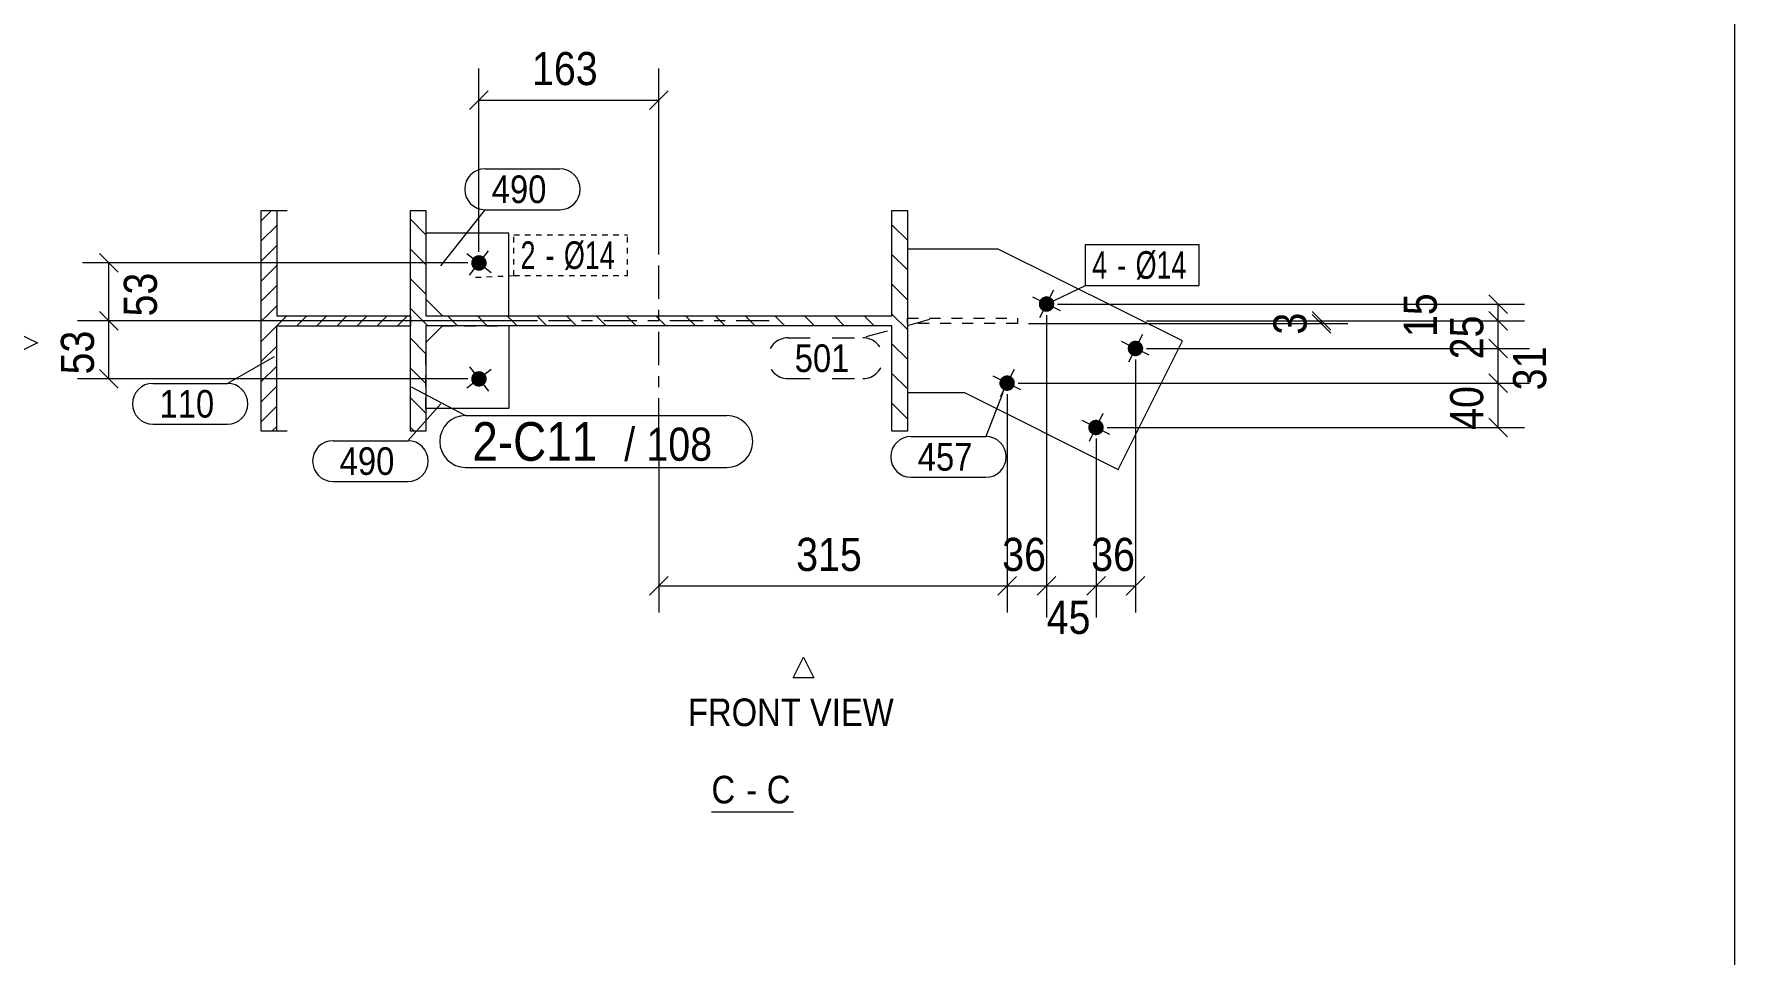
# Model space of a CAD drawing. Header units: millimetres. Extents: x 2 to 579, y 1 to 825.
# Drawn here: x 425 to 579, y 390.1 to 473.5 of the extents above; entities that cross this region are included whole.
import ezdxf

# ---------------------------------------------------------------- set-up
doc = ezdxf.new("R2010")
doc.units = ezdxf.units.MM
for name, pattern in [('XKITLINE00', [0]), ('XKITLINE01', [4, 1, -1, 1, -1]), ('XKITLINE02', [4, 2, -2]), ('XKITLINE03', [6, 3, -1, 1, -1]), ('XKITLINE04', [3, 0.5, -0.5, 0.5, -0.5, 0.5, -0.5])]:
    doc.linetypes.add(name, pattern=pattern)
for name, color, linetype, lineweight in [('Bolt', 3, 'Continuous', 0), ('BoltMark', 7, 'Continuous', 0), ('Dimensions', 7, 'Continuous', 0), ('DrawingSheet', 5, 'Continuous', 0), ('OtherObjectType', 7, 'Continuous', 0), ('Part', 2, 'Continuous', 0), ('PartMark', 7, 'Continuous', 0)]:
    doc.layers.add(name, color=color, linetype=linetype, lineweight=lineweight)
doc.styles.add('ARIAL', font='ARIAL.TTF')
doc.styles.add('ARIAL_NARROW', font='ARIALN.TTF')

# ---------------------------------------------------------------- blocks, each defined once
blk = doc.blocks.new('*A1')
at = {"layer": 'Part', "color": 7, "linetype": 'XKITLINE00', "lineweight": 0}
for p, q in [((460.45, 455.3), (459.05, 456.7)), ((502.7, 456.15), (502.65, 456.2)), ((504.05, 454.8), (502.7, 456.15)), ((504.05, 457.5), (504.05, 457.5)), ((504.05, 457.5), (504.05, 457.5)), ((460.45, 452.6), (459.05, 454)), ((504.05, 452.11), (502.65, 453.51)), ((460.45, 449.91), (459.05, 451.31)), ((504.05, 449.41), (502.65, 450.81)), ((460.62, 447.05), (459.05, 448.61)), ((463.31, 447.05), (462.41, 447.95)), ((466.01, 447.05), (465.11, 447.95)), ((468.7, 447.05), (467.8, 447.95)), ((471.4, 447.05), (470.5, 447.95)), ((474.09, 447.05), (473.19, 447.95)), ((476.78, 447.05), (475.88, 447.95)), ((479.48, 447.05), (478.58, 447.95)), ((482.17, 447.05), (481.27, 447.95)), ((484.87, 447.05), (483.97, 447.95)), ((487.56, 447.05), (486.66, 447.95)), ((490.26, 447.05), (489.36, 447.95)), ((492.95, 447.05), (492.05, 447.95)), ((495.64, 447.05), (494.74, 447.95)), ((498.34, 447.05), (497.44, 447.95)), ((501.03, 447.05), (500.13, 447.95)), ((504.05, 446.72), (502.65, 448.12)), ((460.45, 444.52), (459.05, 445.92)), ((504.05, 444.03), (502.65, 445.43)), ((460.45, 441.83), (459.05, 443.23)), ((504.05, 441.33), (502.65, 442.73)), ((460.45, 439.13), (459.05, 440.53)), ((504.05, 438.64), (502.65, 440.04)), ((459.39, 437.5), (459.05, 437.84))]:
    blk.add_line(p, q, dxfattribs=at)
blk = doc.blocks.new('*A2')
at = {"layer": 'Part', "color": 7, "linetype": 'XKITLINE00', "lineweight": 0}
for p, q in [((446.47, 457.5), (445.54, 456.56)), ((446.94, 456.15), (445.54, 454.74)), ((446.94, 454.33), (445.54, 452.92)), ((446.94, 452.51), (445.54, 451.1)), ((446.94, 450.69), (445.54, 449.28)), ((446.94, 448.87), (446.03, 447.96)), ((446.03, 447.96), (445.54, 447.46)), ((446.94, 447.05), (445.54, 445.64)), ((447.84, 447.95), (446.94, 447.05)), ((449.66, 447.95), (448.76, 447.05)), ((451.48, 447.95), (450.58, 447.05)), ((453.3, 447.95), (452.4, 447.05)), ((455.13, 447.95), (454.23, 447.05)), ((456.95, 447.95), (456.05, 447.05)), ((458.77, 447.95), (457.87, 447.05)), ((446.94, 445.22), (445.54, 443.82)), ((446.94, 443.4), (445.54, 442)), ((446.94, 441.58), (445.54, 440.18)), ((446.94, 439.76), (445.54, 438.36)), ((446.94, 437.94), (446.5, 437.5))]:
    blk.add_line(p, q, dxfattribs=at)
blk = doc.blocks.new('*A99')
at = {"layer": 'Bolt'}
for points in [[(516.31, 448.41), (516.28, 448.43), (516.25, 448.45), (516.23, 448.47), (516.2, 448.49), (516.17, 448.51), (516.15, 448.54), (516.13, 448.56), (516.1, 448.59), (516.08, 448.62), (516.06, 448.64), (516.05, 448.67), (516.03, 448.7), (516.02, 448.73), (516, 448.77), (515.99, 448.8), (515.98, 448.83), (515.97, 448.86), (515.97, 448.9), (515.96, 448.93), (515.96, 448.97), (515.96, 449), (515.95, 449.04), (515.96, 449.07), (515.96, 449.1), (515.96, 449.14), (515.97, 449.17), (515.98, 449.2), (515.99, 449.24), (516, 449.27), (516.01, 449.3), (516.03, 449.33), (516.04, 449.36), (516.06, 449.39), (516.08, 449.42), (516.1, 449.45), (516.12, 449.48), (516.15, 449.5), (516.17, 449.53), (516.2, 449.55), (516.22, 449.57), (516.25, 449.59), (516.28, 449.61), (516.31, 449.63), (516.34, 449.64), (516.37, 449.66), (516.4, 449.67), (516.43, 449.68), (516.47, 449.69), (516.5, 449.7), (516.53, 449.71), (516.57, 449.71), (516.6, 449.72), (516.64, 449.72), (516.67, 449.72), (516.7, 449.72), (516.74, 449.72), (516.77, 449.71), (516.81, 449.7), (516.84, 449.7), (516.87, 449.69), (516.9, 449.67), (516.94, 449.66), (516.97, 449.65), (517, 449.63), (517.03, 449.61), (517.06, 449.59), (517.08, 449.57), (517.11, 449.55), (517.14, 449.53), (517.16, 449.5), (517.18, 449.48), (517.21, 449.45), (517.23, 449.43), (517.24, 449.4), (517.26, 449.37), (517.28, 449.34), (517.29, 449.31), (517.31, 449.27), (517.32, 449.24), (517.33, 449.21), (517.34, 449.18), (517.34, 449.14), (517.35, 449.11), (517.35, 449.07), (517.35, 449.04), (517.35, 449.01), (517.35, 448.97), (517.35, 448.94), (517.34, 448.9), (517.34, 448.87), (517.33, 448.84), (517.32, 448.8), (517.31, 448.77), (517.3, 448.74), (517.28, 448.71), (517.27, 448.68), (517.25, 448.65), (517.23, 448.62), (517.21, 448.59), (517.19, 448.56), (517.16, 448.54), (517.14, 448.51), (517.11, 448.49), (517.09, 448.47), (517.06, 448.45), (517.03, 448.43), (517, 448.41), (516.97, 448.4), (516.94, 448.38), (516.91, 448.37), (516.88, 448.36), (516.84, 448.35), (516.81, 448.34), (516.78, 448.33), (516.74, 448.33), (516.71, 448.32), (516.67, 448.32), (516.64, 448.32), (516.61, 448.32), (516.57, 448.33), (516.54, 448.33), (516.5, 448.34), (516.47, 448.34), (516.44, 448.35), (516.41, 448.37), (516.37, 448.38), (516.34, 448.39)], [(524.36, 444.39), (524.34, 444.41), (524.31, 444.43), (524.28, 444.45), (524.25, 444.47), (524.23, 444.49), (524.2, 444.52), (524.18, 444.54), (524.16, 444.57), (524.14, 444.6), (524.12, 444.62), (524.1, 444.65), (524.08, 444.68), (524.07, 444.72), (524.06, 444.75), (524.04, 444.78), (524.03, 444.81), (524.03, 444.85), (524.02, 444.88), (524.01, 444.91), (524.01, 444.95), (524.01, 444.98), (524.01, 445.02), (524.01, 445.05), (524.01, 445.08), (524.02, 445.12), (524.02, 445.15), (524.03, 445.19), (524.04, 445.22), (524.05, 445.25), (524.07, 445.28), (524.08, 445.31), (524.1, 445.34), (524.11, 445.37), (524.13, 445.4), (524.15, 445.43), (524.18, 445.46), (524.2, 445.48), (524.22, 445.51), (524.25, 445.53), (524.28, 445.55), (524.3, 445.57), (524.33, 445.59), (524.36, 445.61), (524.39, 445.63), (524.42, 445.64), (524.45, 445.65), (524.49, 445.67), (524.52, 445.68), (524.55, 445.68), (524.59, 445.69), (524.62, 445.7), (524.65, 445.7), (524.69, 445.7), (524.72, 445.7), (524.76, 445.7), (524.79, 445.7), (524.82, 445.69), (524.86, 445.68), (524.89, 445.68), (524.92, 445.67), (524.96, 445.66), (524.99, 445.64), (525.02, 445.63), (525.05, 445.61), (525.08, 445.59), (525.11, 445.57), (525.14, 445.55), (525.16, 445.53), (525.19, 445.51), (525.21, 445.49), (525.24, 445.46), (525.26, 445.43), (525.28, 445.41), (525.3, 445.38), (525.32, 445.35), (525.33, 445.32), (525.35, 445.29), (525.36, 445.26), (525.37, 445.22), (525.38, 445.19), (525.39, 445.16), (525.4, 445.12), (525.4, 445.09), (525.41, 445.06), (525.41, 445.02), (525.41, 444.99), (525.41, 444.95), (525.4, 444.92), (525.4, 444.88), (525.39, 444.85), (525.38, 444.82), (525.37, 444.78), (525.36, 444.75), (525.35, 444.72), (525.33, 444.69), (525.32, 444.66), (525.3, 444.63), (525.28, 444.6), (525.26, 444.57), (525.24, 444.55), (525.22, 444.52), (525.19, 444.5), (525.17, 444.47), (525.14, 444.45), (525.11, 444.43), (525.08, 444.41), (525.05, 444.39), (525.02, 444.38), (524.99, 444.36), (524.96, 444.35), (524.93, 444.34), (524.9, 444.33), (524.86, 444.32), (524.83, 444.31), (524.8, 444.31), (524.76, 444.3), (524.73, 444.3), (524.69, 444.3), (524.66, 444.3), (524.62, 444.31), (524.59, 444.31), (524.56, 444.32), (524.52, 444.33), (524.49, 444.34), (524.46, 444.35), (524.43, 444.36), (524.39, 444.37)], [(512.74, 441.25), (512.71, 441.27), (512.68, 441.29), (512.65, 441.31), (512.63, 441.33), (512.6, 441.35), (512.58, 441.38), (512.55, 441.4), (512.53, 441.43), (512.51, 441.46), (512.49, 441.49), (512.47, 441.52), (512.46, 441.55), (512.44, 441.58), (512.43, 441.61), (512.42, 441.64), (512.41, 441.67), (512.4, 441.71), (512.39, 441.74), (512.39, 441.77), (512.38, 441.81), (512.38, 441.84), (512.38, 441.88), (512.38, 441.91), (512.39, 441.95), (512.39, 441.98), (512.4, 442.01), (512.41, 442.05), (512.42, 442.08), (512.43, 442.11), (512.44, 442.14), (512.46, 442.17), (512.47, 442.21), (512.49, 442.23), (512.51, 442.26), (512.53, 442.29), (512.55, 442.32), (512.57, 442.34), (512.6, 442.37), (512.62, 442.39), (512.65, 442.41), (512.68, 442.43), (512.71, 442.45), (512.74, 442.47), (512.77, 442.49), (512.8, 442.5), (512.83, 442.51), (512.86, 442.53), (512.89, 442.54), (512.93, 442.54), (512.96, 442.55), (512.99, 442.56), (513.03, 442.56), (513.06, 442.56), (513.1, 442.56), (513.13, 442.56), (513.17, 442.56), (513.2, 442.55), (513.23, 442.55), (513.27, 442.54), (513.3, 442.53), (513.33, 442.52), (513.36, 442.5), (513.39, 442.49), (513.43, 442.47), (513.45, 442.45), (513.48, 442.44), (513.51, 442.42), (513.54, 442.39), (513.56, 442.37), (513.59, 442.35), (513.61, 442.32), (513.63, 442.29), (513.65, 442.27), (513.67, 442.24), (513.69, 442.21), (513.71, 442.18), (513.72, 442.15), (513.73, 442.12), (513.75, 442.08), (513.76, 442.05), (513.76, 442.02), (513.77, 441.98), (513.78, 441.95), (513.78, 441.92), (513.78, 441.88), (513.78, 441.85), (513.78, 441.81), (513.78, 441.78), (513.77, 441.74), (513.77, 441.71), (513.76, 441.68), (513.75, 441.64), (513.74, 441.61), (513.72, 441.58), (513.71, 441.55), (513.69, 441.52), (513.67, 441.49), (513.66, 441.46), (513.64, 441.43), (513.61, 441.41), (513.59, 441.38), (513.57, 441.36), (513.54, 441.33), (513.51, 441.31), (513.49, 441.29), (513.46, 441.27), (513.43, 441.25), (513.4, 441.24), (513.37, 441.22), (513.34, 441.21), (513.3, 441.2), (513.27, 441.19), (513.24, 441.18), (513.2, 441.17), (513.17, 441.17), (513.14, 441.16), (513.1, 441.16), (513.07, 441.16), (513.03, 441.16), (513, 441.17), (512.96, 441.17), (512.93, 441.18), (512.9, 441.19), (512.86, 441.2), (512.83, 441.21), (512.8, 441.22), (512.77, 441.24)], [(520.79, 437.23), (520.76, 437.25), (520.73, 437.27), (520.71, 437.29), (520.68, 437.31), (520.65, 437.33), (520.63, 437.36), (520.61, 437.38), (520.58, 437.41), (520.56, 437.44), (520.54, 437.47), (520.53, 437.5), (520.51, 437.53), (520.5, 437.56), (520.48, 437.59), (520.47, 437.62), (520.46, 437.65), (520.45, 437.69), (520.45, 437.72), (520.44, 437.76), (520.44, 437.79), (520.44, 437.82), (520.44, 437.86), (520.44, 437.89), (520.44, 437.93), (520.44, 437.96), (520.45, 437.99), (520.46, 438.03), (520.47, 438.06), (520.48, 438.09), (520.49, 438.12), (520.51, 438.16), (520.52, 438.19), (520.54, 438.22), (520.56, 438.24), (520.58, 438.27), (520.6, 438.3), (520.63, 438.32), (520.65, 438.35), (520.68, 438.37), (520.7, 438.39), (520.73, 438.41), (520.76, 438.43), (520.79, 438.45), (520.82, 438.47), (520.85, 438.48), (520.88, 438.5), (520.91, 438.51), (520.95, 438.52), (520.98, 438.53), (521.01, 438.53), (521.05, 438.54), (521.08, 438.54), (521.12, 438.54), (521.15, 438.54), (521.18, 438.54), (521.22, 438.54), (521.25, 438.53), (521.29, 438.53), (521.32, 438.52), (521.35, 438.51), (521.38, 438.5), (521.42, 438.48), (521.45, 438.47), (521.48, 438.45), (521.51, 438.44), (521.54, 438.42), (521.56, 438.4), (521.59, 438.37), (521.62, 438.35), (521.64, 438.33), (521.66, 438.3), (521.69, 438.28), (521.71, 438.25), (521.73, 438.22), (521.74, 438.19), (521.76, 438.16), (521.77, 438.13), (521.79, 438.1), (521.8, 438.07), (521.81, 438.03), (521.82, 438), (521.82, 437.97), (521.83, 437.93), (521.83, 437.9), (521.83, 437.86), (521.83, 437.83), (521.83, 437.79), (521.83, 437.76), (521.83, 437.73), (521.82, 437.69), (521.81, 437.66), (521.8, 437.63), (521.79, 437.59), (521.78, 437.56), (521.76, 437.53), (521.75, 437.5), (521.73, 437.47), (521.71, 437.44), (521.69, 437.41), (521.67, 437.39), (521.64, 437.36), (521.62, 437.34), (521.59, 437.31), (521.57, 437.29), (521.54, 437.27), (521.51, 437.25), (521.48, 437.24), (521.45, 437.22), (521.42, 437.2), (521.39, 437.19), (521.36, 437.18), (521.32, 437.17), (521.29, 437.16), (521.26, 437.15), (521.22, 437.15), (521.19, 437.15), (521.15, 437.14), (521.12, 437.14), (521.09, 437.14), (521.05, 437.15), (521.02, 437.15), (520.98, 437.16), (520.95, 437.17), (520.92, 437.18), (520.89, 437.19), (520.85, 437.2), (520.82, 437.22)]]:
    blk.add_hatch(color=3, dxfattribs=at).paths.add_polyline_path(points, flags=17)
at = {"layer": 'Bolt', "color": 3, "linetype": 'XKITLINE00', "lineweight": 0}
for p, q in [((517.28, 450.27), (516.03, 447.77)), ((517.91, 448.4), (515.4, 449.65)), ((525.96, 444.38), (523.45, 445.63)), ((525.33, 446.25), (524.08, 443.75)), ((514.33, 441.24), (511.83, 442.49)), ((513.71, 443.11), (512.46, 440.61)), ((521.76, 439.1), (520.51, 436.59)), ((522.39, 437.22), (519.88, 438.47))]:
    blk.add_line(p, q, dxfattribs=at)
blk = doc.blocks.new('*A100')
at = {"layer": 'Bolt'}
blk.add_hatch(color=3, dxfattribs=at).paths.add_polyline_path([(464.72, 453.2), (464.74, 453.23), (464.77, 453.25), (464.79, 453.27), (464.82, 453.3), (464.85, 453.32), (464.88, 453.34), (464.91, 453.35), (464.94, 453.37), (464.97, 453.38), (465, 453.4), (465.03, 453.41), (465.06, 453.42), (465.1, 453.43), (465.13, 453.43), (465.17, 453.44), (465.2, 453.44), (465.23, 453.45), (465.27, 453.45), (465.3, 453.44), (465.34, 453.44), (465.37, 453.44), (465.4, 453.43), (465.44, 453.42), (465.47, 453.41), (465.5, 453.4), (465.53, 453.39), (465.57, 453.37), (465.6, 453.36), (465.63, 453.34), (465.65, 453.32), (465.68, 453.3), (465.71, 453.28), (465.73, 453.25), (465.76, 453.23), (465.78, 453.2), (465.8, 453.18), (465.82, 453.15), (465.84, 453.12), (465.86, 453.09), (465.88, 453.06), (465.89, 453.03), (465.9, 453), (465.92, 452.97), (465.93, 452.93), (465.93, 452.9), (465.94, 452.87), (465.95, 452.83), (465.95, 452.8), (465.95, 452.76), (465.95, 452.73), (465.95, 452.7), (465.95, 452.66), (465.94, 452.63), (465.94, 452.59), (465.93, 452.56), (465.92, 452.53), (465.91, 452.49), (465.89, 452.46), (465.88, 452.43), (465.86, 452.4), (465.84, 452.37), (465.83, 452.34), (465.8, 452.32), (465.78, 452.29), (465.76, 452.26), (465.74, 452.24), (465.71, 452.22), (465.68, 452.19), (465.66, 452.17), (465.63, 452.15), (465.6, 452.14), (465.57, 452.12), (465.54, 452.11), (465.51, 452.09), (465.47, 452.08), (465.44, 452.07), (465.41, 452.06), (465.37, 452.06), (465.34, 452.05), (465.3, 452.05), (465.27, 452.05), (465.24, 452.05), (465.2, 452.05), (465.17, 452.05), (465.13, 452.06), (465.1, 452.06), (465.07, 452.07), (465.03, 452.08), (465, 452.09), (464.97, 452.11), (464.94, 452.12), (464.91, 452.14), (464.88, 452.15), (464.85, 452.17), (464.82, 452.19), (464.8, 452.21), (464.77, 452.24), (464.75, 452.26), (464.72, 452.29), (464.7, 452.31), (464.68, 452.34), (464.66, 452.37), (464.64, 452.4), (464.63, 452.43), (464.61, 452.46), (464.6, 452.49), (464.59, 452.52), (464.58, 452.56), (464.57, 452.59), (464.56, 452.62), (464.56, 452.66), (464.55, 452.69), (464.55, 452.73), (464.55, 452.76), (464.55, 452.8), (464.56, 452.83), (464.56, 452.86), (464.57, 452.9), (464.58, 452.93), (464.59, 452.96), (464.6, 453), (464.61, 453.03), (464.63, 453.06), (464.64, 453.09), (464.66, 453.12), (464.68, 453.15), (464.7, 453.18)], flags=17)
at = {"layer": 'Bolt', "color": 3, "linetype": 'XKITLINE00', "lineweight": 0}
for p, q in [((464.15, 453.6), (466.36, 451.89)), ((464.39, 451.64), (466.11, 453.85))]:
    blk.add_line(p, q, dxfattribs=at)
blk = doc.blocks.new('*A101')
at = {"layer": 'Bolt'}
blk.add_hatch(color=3, dxfattribs=at).paths.add_polyline_path([(465.83, 442.65), (465.84, 442.62), (465.86, 442.59), (465.88, 442.56), (465.89, 442.53), (465.91, 442.5), (465.92, 442.46), (465.93, 442.43), (465.94, 442.4), (465.94, 442.36), (465.95, 442.33), (465.95, 442.3), (465.95, 442.26), (465.95, 442.23), (465.95, 442.19), (465.95, 442.16), (465.94, 442.12), (465.93, 442.09), (465.93, 442.06), (465.92, 442.02), (465.9, 441.99), (465.89, 441.96), (465.88, 441.93), (465.86, 441.9), (465.84, 441.87), (465.82, 441.84), (465.8, 441.81), (465.78, 441.79), (465.76, 441.76), (465.73, 441.74), (465.71, 441.71), (465.68, 441.69), (465.65, 441.67), (465.63, 441.65), (465.6, 441.64), (465.57, 441.62), (465.53, 441.61), (465.5, 441.59), (465.47, 441.58), (465.44, 441.57), (465.4, 441.56), (465.37, 441.56), (465.34, 441.55), (465.3, 441.55), (465.27, 441.55), (465.23, 441.55), (465.2, 441.55), (465.17, 441.55), (465.13, 441.56), (465.1, 441.56), (465.06, 441.57), (465.03, 441.58), (465, 441.59), (464.97, 441.61), (464.94, 441.62), (464.91, 441.64), (464.88, 441.65), (464.85, 441.67), (464.82, 441.69), (464.79, 441.72), (464.77, 441.74), (464.74, 441.76), (464.72, 441.79), (464.7, 441.82), (464.68, 441.84), (464.66, 441.87), (464.64, 441.9), (464.63, 441.93), (464.61, 441.96), (464.6, 441.99), (464.59, 442.03), (464.58, 442.06), (464.57, 442.09), (464.56, 442.13), (464.56, 442.16), (464.55, 442.2), (464.55, 442.23), (464.55, 442.26), (464.55, 442.3), (464.56, 442.33), (464.56, 442.37), (464.57, 442.4), (464.58, 442.43), (464.59, 442.47), (464.6, 442.5), (464.61, 442.53), (464.63, 442.56), (464.64, 442.59), (464.66, 442.62), (464.68, 442.65), (464.7, 442.68), (464.72, 442.7), (464.75, 442.73), (464.77, 442.75), (464.8, 442.78), (464.82, 442.8), (464.85, 442.82), (464.88, 442.84), (464.91, 442.86), (464.94, 442.87), (464.97, 442.89), (465, 442.9), (465.03, 442.91), (465.07, 442.92), (465.1, 442.93), (465.13, 442.94), (465.17, 442.94), (465.2, 442.94), (465.24, 442.95), (465.27, 442.95), (465.3, 442.94), (465.34, 442.94), (465.37, 442.93), (465.41, 442.93), (465.44, 442.92), (465.47, 442.91), (465.51, 442.9), (465.54, 442.88), (465.57, 442.87), (465.6, 442.85), (465.63, 442.84), (465.66, 442.82), (465.68, 442.8), (465.71, 442.77), (465.74, 442.75), (465.76, 442.73), (465.78, 442.7), (465.8, 442.68)], flags=17)
at = {"layer": 'Bolt', "color": 3, "linetype": 'XKITLINE00', "lineweight": 0}
for p, q in [((466.36, 443.1), (464.15, 441.39)), ((464.39, 443.35), (466.11, 441.14))]:
    blk.add_line(p, q, dxfattribs=at)
blk = doc.blocks.new('*A102')
at = {"layer": 'Part', "color": 2, "linetype": 'XKITLINE00', "lineweight": 0}
for p, q in [((459.05, 437.5), (459.05, 457.5)), ((459.05, 457.5), (460.45, 457.5)), ((460.45, 457.5), (460.45, 447.95)), ((502.65, 447.95), (502.65, 457.5)), ((502.65, 457.5), (504.05, 457.5)), ((504.05, 457.5), (504.05, 437.5)), ((460.45, 447.95), (502.65, 447.95)), ((502.65, 447.05), (460.45, 447.05)), ((460.45, 447.05), (460.45, 437.5)), ((502.65, 437.5), (502.65, 447.05)), ((460.45, 437.5), (459.05, 437.5)), ((504.05, 437.5), (502.65, 437.5))]:
    blk.add_line(p, q, dxfattribs=at)
at = {"layer": 'Part', "color": 7, "linetype": 'XKITLINE03', "lineweight": 0}
for p, q in [((481.55, 437.5), (481.55, 457.5)), ((491.55, 447.5), (471.55, 447.5))]:
    blk.add_line(p, q, dxfattribs=at)
blk = doc.blocks.new('*A103')
at = {"layer": 'Part', "color": 7, "linetype": 'XKITLINE01', "lineweight": 0}
for p, q in [((504.05, 447.25), (504.05, 447.75)), ((504.05, 447.75), (504.05, 447.75)), ((504.05, 447.75), (514.01, 447.75)), ((514.01, 447.25), (504.05, 447.25)), ((514.01, 447.75), (514.01, 447.25))]:
    blk.add_line(p, q, dxfattribs=at)
blk = doc.blocks.new('*A104')
at = {"layer": 'Part', "color": 2, "linetype": 'XKITLINE00', "lineweight": 0}
for p, q in [((512.28, 454), (504.05, 454)), ((528.96, 445.68), (512.28, 454)), ((523.15, 434.04), (528.96, 445.68)), ((504.05, 441), (509.22, 441)), ((509.22, 441), (523.15, 434.04))]:
    blk.add_line(p, q, dxfattribs=at)
at = {"layer": 'Part', "color": 7, "linetype": 'XKITLINE01', "lineweight": 0}
blk.add_line((504.05, 454), (504.05, 441), dxfattribs=at)
blk = doc.blocks.new('*A105')
at = {"layer": 'Part', "color": 2, "linetype": 'XKITLINE00', "lineweight": 0}
for p, q in [((467.95, 455.45), (460.45, 455.45)), ((467.95, 447.95), (467.95, 455.45)), ((460.45, 449.45), (461.95, 447.95))]:
    blk.add_line(p, q, dxfattribs=at)
at = {"layer": 'Part', "color": 7, "linetype": 'XKITLINE01', "lineweight": 0}
for p, q in [((460.45, 455.45), (460.45, 449.45)), ((461.95, 447.95), (467.95, 447.95))]:
    blk.add_line(p, q, dxfattribs=at)
blk = doc.blocks.new('*A106')
at = {"layer": 'Part', "color": 2, "linetype": 'XKITLINE00', "lineweight": 0}
for p, q in [((460.45, 445.55), (461.95, 447.05)), ((467.95, 447.05), (467.95, 439.55)), ((467.95, 439.55), (460.45, 439.55))]:
    blk.add_line(p, q, dxfattribs=at)
at = {"layer": 'Part', "color": 7, "linetype": 'XKITLINE01', "lineweight": 0}
for p, q in [((461.95, 447.05), (467.95, 447.05)), ((460.45, 439.55), (460.45, 445.55))]:
    blk.add_line(p, q, dxfattribs=at)
blk = doc.blocks.new('*A107')
at = {"layer": 'Part', "color": 2, "linetype": 'XKITLINE00', "lineweight": 0}
for p, q in [((445.54, 437.5), (445.54, 457.5)), ((445.54, 457.5), (447.9, 457.5)), ((446.94, 457.5), (446.94, 447.95)), ((446.94, 447.95), (459.05, 447.95)), ((446.94, 437.5), (446.94, 447.05)), ((446.94, 447.05), (459.05, 447.05)), ((459.05, 447.95), (459.05, 447.05)), ((459.05, 447.05), (459.05, 447.05)), ((447.9, 437.5), (445.54, 437.5))]:
    blk.add_line(p, q, dxfattribs=at)
blk = doc.blocks.new('*A174')
at = {"layer": 'DrawingSheet', "color": 5, "linetype": 'XKITLINE00', "lineweight": 0}
blk.add_line((579, 5), (579, 825), dxfattribs=at)
blk = doc.blocks.new('*A295')
at = {"layer": 'Dimensions', "color": 7, "linetype": 'XKITLINE00', "lineweight": 0}
for p, q in [((465.25, 453.75), (465.25, 470.35)), ((481.55, 453.75), (481.55, 470.35)), ((466.1, 468.34), (464.4, 466.65)), ((482.4, 468.34), (480.7, 466.65)), ((465.25, 467.5), (481.55, 467.5))]:
    blk.add_line(p, q, dxfattribs=at)
at = {"layer": 'Dimensions', "color": 3}
for p in [(465.25, 467.5), (481.55, 467.5)]:
    blk.add_point(p, dxfattribs=at)
at = {"layer": 'Dimensions', "color": 3, "style": 'ARIAL', "width": 0.85}
blk.add_text('163', height=3, dxfattribs=at).set_placement((470.06, 468.85))
blk = doc.blocks.new('*A296')
at = {"layer": 'Dimensions', "color": 7, "linetype": 'XKITLINE00', "lineweight": 0}
for p, q in [((430.89, 448.34), (432.58, 446.65)), ((470.55, 447.5), (428.89, 447.5)), ((431.74, 442.25), (431.74, 447.5)), ((464.25, 442.25), (428.89, 442.25)), ((430.89, 443.09), (432.58, 441.4))]:
    blk.add_line(p, q, dxfattribs=at)
at = {"layer": 'Dimensions', "color": 3}
for p in [(431.74, 447.5), (431.74, 442.25)]:
    blk.add_point(p, dxfattribs=at)
at = {"layer": 'Dimensions', "color": 3, "style": 'ARIAL', "width": 0.85}
blk.add_text('53', height=3, rotation=90.0002, dxfattribs=at).set_placement((430.39, 442.65))
blk = doc.blocks.new('*A297')
at = {"layer": 'Dimensions', "color": 7, "linetype": 'XKITLINE00', "lineweight": 0}
for p, q in [((430.89, 453.59), (432.58, 451.9)), ((464.25, 452.75), (429.34, 452.75)), ((431.74, 447.5), (431.74, 452.75)), ((430.89, 448.34), (432.58, 446.65)), ((470.55, 447.5), (429.34, 447.5))]:
    blk.add_line(p, q, dxfattribs=at)
at = {"layer": 'Dimensions', "color": 3}
for p in [(431.74, 452.75), (431.74, 447.5)]:
    blk.add_point(p, dxfattribs=at)
at = {"layer": 'Dimensions', "color": 3, "style": 'ARIAL', "width": 0.85}
blk.add_text('53', height=3, rotation=90.0002, dxfattribs=at).set_placement((436.09, 447.9))
blk = doc.blocks.new('*A298')
at = {"layer": 'Dimensions', "color": 7, "linetype": 'XKITLINE00', "lineweight": 0}
for p, q in [((556.7, 442.71), (558.4, 441.01)), ((514.08, 441.86), (559.95, 441.86)), ((557.55, 437.84), (557.55, 441.86)), ((522.14, 437.84), (559.95, 437.84)), ((556.7, 438.69), (558.4, 436.99))]:
    blk.add_line(p, q, dxfattribs=at)
at = {"layer": 'Dimensions', "color": 3}
for p in [(557.55, 441.86), (557.55, 437.84)]:
    blk.add_point(p, dxfattribs=at)
at = {"layer": 'Dimensions', "color": 3, "style": 'ARIAL', "width": 0.85}
blk.add_text('40', height=3, rotation=90.0002, dxfattribs=at).set_placement((556.2, 437.63))
blk = doc.blocks.new('*A299')
at = {"layer": 'Dimensions', "color": 7, "linetype": 'XKITLINE00', "lineweight": 0}
for p, q in [((556.7, 445.85), (558.4, 444.15)), ((525.71, 445), (560.4, 445)), ((557.55, 441.86), (557.55, 445)), ((556.7, 442.71), (558.4, 441.01)), ((514.08, 441.86), (560.4, 441.86))]:
    blk.add_line(p, q, dxfattribs=at)
at = {"layer": 'Dimensions', "color": 3}
for p in [(557.55, 445), (557.55, 441.86)]:
    blk.add_point(p, dxfattribs=at)
at = {"layer": 'Dimensions', "color": 3, "style": 'ARIAL', "width": 0.85}
blk.add_text('31', height=3, rotation=90.0002, dxfattribs=at).set_placement((561.9, 441.21))
blk = doc.blocks.new('*A300')
at = {"layer": 'Dimensions', "color": 7, "linetype": 'XKITLINE00', "lineweight": 0}
for p, q in [((556.7, 448.34), (558.4, 446.65)), ((525.71, 447.5), (559.95, 447.5)), ((557.55, 445), (557.55, 447.5)), ((556.7, 445.85), (558.4, 444.15)), ((525.71, 445), (559.95, 445))]:
    blk.add_line(p, q, dxfattribs=at)
at = {"layer": 'Dimensions', "color": 3}
for p in [(557.55, 447.5), (557.55, 445)]:
    blk.add_point(p, dxfattribs=at)
at = {"layer": 'Dimensions', "color": 3, "style": 'ARIAL', "width": 0.85}
blk.add_text('25', height=3, rotation=90.0002, dxfattribs=at).set_placement((556.2, 444.02))
blk = doc.blocks.new('*A301')
at = {"layer": 'Dimensions', "color": 7, "linetype": 'XKITLINE00', "lineweight": 0}
for p, q in [((556.7, 449.87), (558.4, 448.17)), ((517.65, 449.02), (559.95, 449.02)), ((556.7, 448.34), (558.4, 446.65)), ((557.55, 447.5), (557.55, 449.02)), ((525.71, 447.5), (559.95, 447.5))]:
    blk.add_line(p, q, dxfattribs=at)
at = {"layer": 'Dimensions', "color": 3}
for p in [(557.55, 449.02), (557.55, 447.5)]:
    blk.add_point(p, dxfattribs=at)
at = {"layer": 'Dimensions', "color": 3, "style": 'ARIAL', "width": 0.85}
blk.add_text('15', height=3, rotation=90.0002, dxfattribs=at).set_placement((552, 446.03))
blk = doc.blocks.new('*A302')
at = {"layer": 'Dimensions', "color": 7, "linetype": 'XKITLINE00', "lineweight": 0}
for p, q in [((540.7, 448.34), (542.4, 446.65)), ((515.01, 447.25), (543.95, 447.25)), ((525.71, 447.5), (543.95, 447.5)), ((540.7, 448.09), (542.4, 446.4)), ((541.55, 447.25), (541.55, 447.5))]:
    blk.add_line(p, q, dxfattribs=at)
at = {"layer": 'Dimensions', "color": 3}
for p in [(541.55, 447.5), (541.55, 447.25)]:
    blk.add_point(p, dxfattribs=at)
at = {"layer": 'Dimensions', "color": 3, "style": 'ARIAL', "width": 0.85}
blk.add_text('3', height=3, rotation=90.0002, dxfattribs=at).set_placement((540.2, 446.26))
blk = doc.blocks.new('*A303')
at = {"layer": 'Dimensions', "color": 7, "linetype": 'XKITLINE00', "lineweight": 0}
for p, q in [((513.08, 440.86), (513.08, 421.1)), ((481.55, 436.84), (481.55, 421.1)), ((482.4, 424.34), (480.7, 422.65)), ((513.93, 424.34), (512.23, 422.65)), ((481.55, 423.5), (513.08, 423.5))]:
    blk.add_line(p, q, dxfattribs=at)
at = {"layer": 'Dimensions', "color": 3}
for p in [(481.55, 423.5), (513.08, 423.5)]:
    blk.add_point(p, dxfattribs=at)
at = {"layer": 'Dimensions', "color": 3, "style": 'ARIAL', "width": 0.85}
blk.add_text('315', height=3, dxfattribs=at).set_placement((493.98, 424.85))
blk = doc.blocks.new('*A304')
at = {"layer": 'Dimensions', "color": 7, "linetype": 'XKITLINE00', "lineweight": 0}
for p, q in [((516.65, 448.02), (516.65, 421.1)), ((513.08, 440.86), (513.08, 421.1)), ((513.93, 424.34), (512.23, 422.65)), ((517.5, 424.34), (515.81, 422.65)), ((513.08, 423.5), (516.65, 423.5))]:
    blk.add_line(p, q, dxfattribs=at)
at = {"layer": 'Dimensions', "color": 3}
for p in [(513.08, 423.5), (516.65, 423.5)]:
    blk.add_point(p, dxfattribs=at)
at = {"layer": 'Dimensions', "color": 3, "style": 'ARIAL', "width": 0.85}
blk.add_text('36', height=3, dxfattribs=at).set_placement((512.64, 424.85))
blk = doc.blocks.new('*A305')
at = {"layer": 'Dimensions', "color": 7, "linetype": 'XKITLINE00', "lineweight": 0}
for p, q in [((516.65, 448.02), (516.65, 420.65)), ((521.14, 436.84), (521.14, 420.65)), ((517.5, 424.34), (515.81, 422.65)), ((521.98, 424.34), (520.29, 422.65)), ((516.65, 423.5), (521.14, 423.5))]:
    blk.add_line(p, q, dxfattribs=at)
at = {"layer": 'Dimensions', "color": 3}
for p in [(516.65, 423.5), (521.14, 423.5)]:
    blk.add_point(p, dxfattribs=at)
at = {"layer": 'Dimensions', "color": 3, "style": 'ARIAL', "width": 0.85}
blk.add_text('45', height=3, dxfattribs=at).set_placement((516.67, 419.15))
blk = doc.blocks.new('*A306')
at = {"layer": 'Dimensions', "color": 7, "linetype": 'XKITLINE00', "lineweight": 0}
for p, q in [((524.71, 444), (524.71, 421.1)), ((521.14, 436.84), (521.14, 421.1)), ((521.98, 424.34), (520.29, 422.65)), ((525.56, 424.34), (523.86, 422.65)), ((521.14, 423.5), (524.71, 423.5))]:
    blk.add_line(p, q, dxfattribs=at)
at = {"layer": 'Dimensions', "color": 3}
for p in [(521.14, 423.5), (524.71, 423.5)]:
    blk.add_point(p, dxfattribs=at)
at = {"layer": 'Dimensions', "color": 3, "style": 'ARIAL', "width": 0.85}
blk.add_text('36', height=3, dxfattribs=at).set_placement((520.7, 424.85))
blk = doc.blocks.new('*A307')
at = {"layer": 'BoltMark', "color": 7, "linetype": 'XKITLINE00', "lineweight": 0}
for p, q in [((520.19, 454.41), (530.49, 454.41)), ((520.19, 450.71), (520.19, 454.41)), ((530.49, 450.71), (530.49, 454.41)), ((516.65, 449.02), (520.19, 450.71)), ((520.19, 450.71), (530.49, 450.71))]:
    blk.add_line(p, q, dxfattribs=at)
at = {"layer": 'BoltMark', "color": 3, "style": 'ARIAL_NARROW', "width": 0.85}
for s, p in [('4', (520.79, 451.31)), ('Ø14', (524.72, 451.31)), ('-', (523.06, 451.31))]:
    blk.add_text(s, height=2.5, dxfattribs=at).set_placement(p)
blk = doc.blocks.new('*A308')
at = {"layer": 'BoltMark', "color": 7, "linetype": 'XKITLINE04', "lineweight": 0}
for p, q in [((468.42, 455.3), (478.71, 455.3)), ((468.42, 451.6), (468.42, 455.3)), ((478.71, 451.6), (478.71, 455.3)), ((464.95, 451.45), (468.42, 451.6)), ((468.42, 451.6), (478.71, 451.6))]:
    blk.add_line(p, q, dxfattribs=at)
at = {"layer": 'BoltMark', "color": 3, "style": 'ARIAL_NARROW', "width": 0.85}
for s, p in [('2', (469.02, 452.2)), ('Ø14', (472.95, 452.2)), ('-', (471.29, 452.2))]:
    blk.add_text(s, height=2.5, dxfattribs=at).set_placement(p)
blk = doc.blocks.new('*A309')
at = {"layer": 'PartMark', "color": 7, "linetype": 'XKITLINE00', "lineweight": 0}
for p, q in [((446.72, 444.23), (442.48, 441.84)), ((435.72, 441.84), (442.48, 441.84)), ((435.72, 438.14), (442.48, 438.14))]:
    blk.add_line(p, q, dxfattribs=at)
for centre, start, end in [((435.72, 439.99), 90, 270), ((442.48, 439.99), 270, 90)]:
    blk.add_arc(centre, 1.85, start, end, dxfattribs=at)
at = {"layer": 'PartMark', "color": 3, "style": 'ARIAL', "width": 0.85}
blk.add_text('110', height=2.5, dxfattribs=at).set_placement((436.32, 438.74))
blk = doc.blocks.new('*A310')
at = {"layer": 'PartMark', "color": 7, "linetype": 'XKITLINE00', "lineweight": 0}
for p, q in [((461.81, 440), (458.81, 436.65)), ((452.04, 436.65), (458.81, 436.65)), ((452.04, 432.95), (458.81, 432.95))]:
    blk.add_line(p, q, dxfattribs=at)
for centre, start, end in [((452.04, 434.8), 90, 270), ((458.81, 434.8), 270, 90)]:
    blk.add_arc(centre, 1.85, start, end, dxfattribs=at)
at = {"layer": 'PartMark', "color": 3, "style": 'ARIAL', "width": 0.85}
blk.add_text('490', height=2.5, dxfattribs=at).set_placement((452.64, 433.55))
blk = doc.blocks.new('*A311')
at = {"layer": 'PartMark', "color": 7, "linetype": 'XKITLINE00', "lineweight": 0}
for p, q in [((465.81, 461.27), (472.57, 461.27)), ((461.81, 452.49), (465.81, 457.57)), ((465.81, 457.57), (472.57, 457.57))]:
    blk.add_line(p, q, dxfattribs=at)
for centre, start, end in [((465.81, 459.42), 90, 270), ((472.57, 459.42), 270, 90)]:
    blk.add_arc(centre, 1.85, start, end, dxfattribs=at)
at = {"layer": 'PartMark', "color": 3, "style": 'ARIAL', "width": 0.85}
blk.add_text('490', height=2.5, dxfattribs=at).set_placement((466.41, 458.17))
blk = doc.blocks.new('*A312')
at = {"layer": 'PartMark', "color": 7, "linetype": 'XKITLINE00', "lineweight": 0}
for p, q in [((512.7, 440.98), (511.15, 437.03)), ((504.39, 437.03), (511.15, 437.03)), ((504.39, 433.33), (511.15, 433.33))]:
    blk.add_line(p, q, dxfattribs=at)
for centre, start, end in [((504.39, 435.18), 90, 270), ((511.15, 435.18), 270, 90)]:
    blk.add_arc(centre, 1.85, start, end, dxfattribs=at)
at = {"layer": 'PartMark', "color": 3, "style": 'ARIAL', "width": 0.85}
blk.add_text('457', height=2.5, dxfattribs=at).set_placement((504.99, 433.93))
blk = doc.blocks.new('*A313')
at = {"layer": 'PartMark', "color": 7, "linetype": 'XKITLINE02', "lineweight": 0}
for p, q in [((506.07, 447.62), (500.01, 445.97)), ((493.25, 445.97), (500.01, 445.97)), ((493.25, 442.27), (500.01, 442.27))]:
    blk.add_line(p, q, dxfattribs=at)
for centre, start, end in [((493.25, 444.12), 90, 270), ((500.01, 444.12), 270, 90)]:
    blk.add_arc(centre, 1.85, start, end, dxfattribs=at)
at = {"layer": 'PartMark', "color": 3, "style": 'ARIAL', "width": 0.85}
blk.add_text('501', height=2.5, dxfattribs=at).set_placement((493.85, 442.87))
blk = doc.blocks.new('*A314')
at = {"layer": 'PartMark', "color": 7, "linetype": 'XKITLINE00', "lineweight": 0}
for p, q in [((459.1, 441.52), (464.05, 438.93)), ((464.05, 438.93), (487.7, 438.93)), ((464.05, 434.23), (487.7, 434.23))]:
    blk.add_line(p, q, dxfattribs=at)
for centre, start, end in [((464.05, 436.58), 90, 270), ((487.7, 436.58), 270, 90)]:
    blk.add_arc(centre, 2.35, start, end, dxfattribs=at)
at = {"layer": 'PartMark', "color": 1, "style": 'ARIAL', "width": 0.85}
blk.add_text('2-C11', height=3.5, dxfattribs=at).set_placement((464.65, 434.83))
at = {"layer": 'PartMark', "color": 3, "style": 'ARIAL', "width": 0.85}
for s, p in [('/', (478.41, 434.83)), ('108', (480.42, 434.83))]:
    blk.add_text(s, height=3, dxfattribs=at).set_placement(p)
blk = doc.blocks.new('*A315')
at = {"layer": 'OtherObjectType', "color": 7, "linetype": 'XKITLINE00', "lineweight": 0}
for p, q in [((423.41, 444.56), (423.41, 446.43)), ((423.41, 446.43), (425.29, 445.5)), ((425.29, 445.5), (423.41, 444.56)), ((425.29, 445.5), (425.29, 445.5)), ((493.71, 415.17), (494.64, 417.05)), ((494.64, 417.05), (495.58, 415.17)), ((494.64, 417.05), (494.64, 417.05)), ((495.58, 415.17), (493.71, 415.17)), ((486.31, 403.05), (493.73, 403.05))]:
    blk.add_line(p, q, dxfattribs=at)
at = {"layer": 'OtherObjectType', "color": 7, "style": 'ARIAL', "width": 0.85}
blk.add_text('TOP VIEW', height=2.5, rotation=90, dxfattribs=at).set_placement((421.54, 437.34))
for s, p in [('FRONT VIEW', (484.18, 410.8)), ('C', (486.31, 403.8)), ('C', (491.32, 403.8)), ('-', (489.46, 403.8))]:
    blk.add_text(s, height=2.5, dxfattribs=at).set_placement(p)

msp = doc.modelspace()

# ---------------------------------------------------------------- block references
at = {"lineweight": 0}
for name in ['*A174', '*A295', '*A311', '*A2', '*A107', '*A1', '*A102', '*A105', '*A308', '*A297', '*A100', '*A104', '*A307', '*A99', '*A301', '*A296', '*A302', '*A300', '*A106', '*A313', '*A103', '*A304', '*A305', '*A299', '*A309', '*A306', '*A101', '*A298', '*A314', '*A303', '*A312', '*A310']:
    msp.add_blockref(name, (0, 0), dxfattribs=at)
at = {"layer": 'OtherObjectType', "lineweight": 0}
msp.add_blockref('*A315', (0, 0), dxfattribs=at)

doc.saveas('drawing.dxf')
